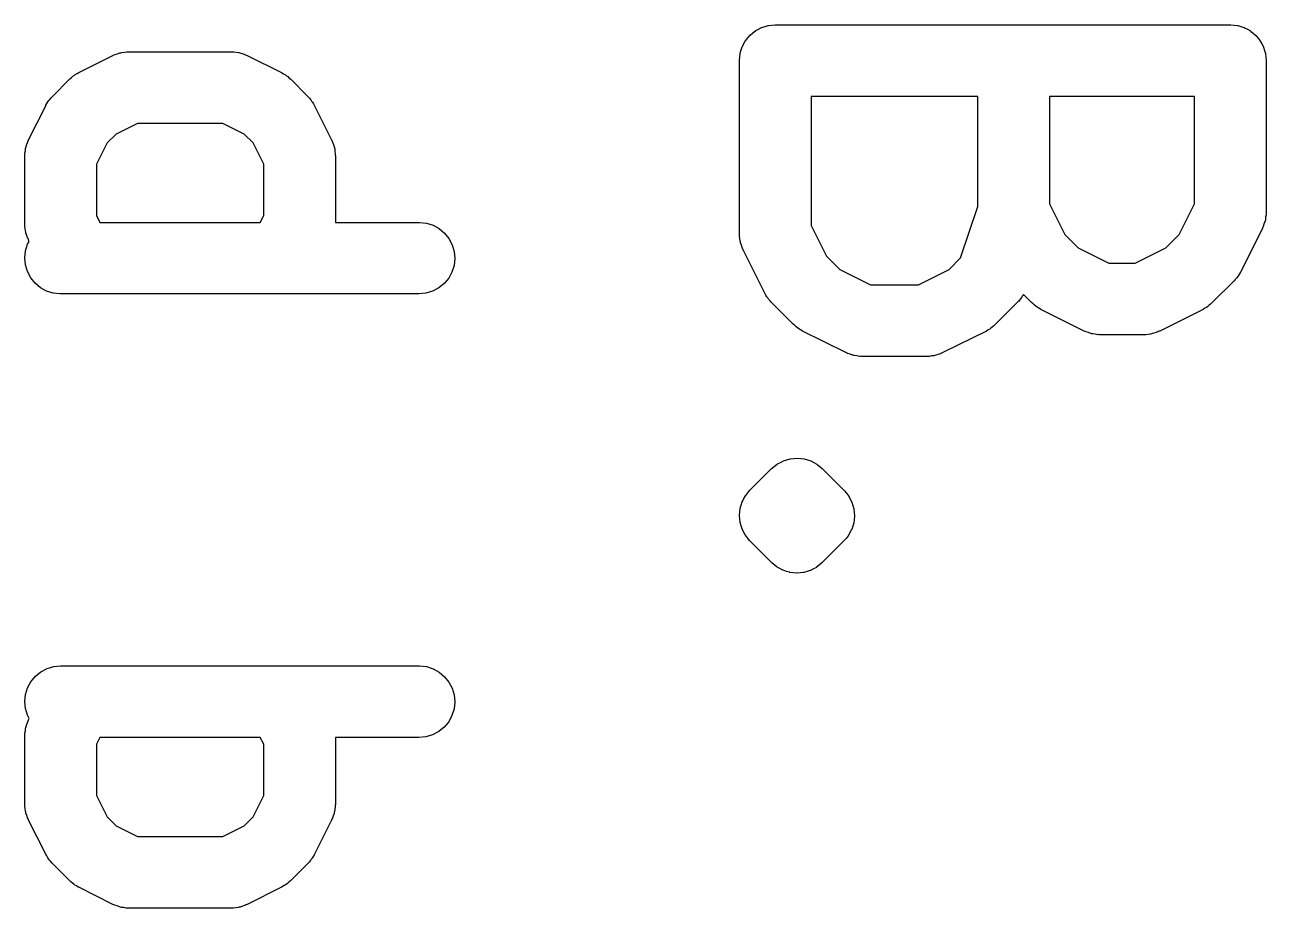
# Model space of a CAD drawing. Extents: x 0.7 to 15.8, y -5 to -0.9.
# Drawn here: x 0.9674 to 1.172, y -3.2483 to -3.1027 of the extents above; entities that cross this region are included whole.
import ezdxf

# ---------------------------------------------------------------- set-up
doc = ezdxf.new("R2010")
doc.units = 0
doc.header["$MEASUREMENT"] = 0
doc.layers.add('BLACK', color=7, linetype='CONTINUOUS')

msp = doc.modelspace()

# ---------------------------------------------------------------- linework, layer by layer
at = {"layer": 'BLACK', "linetype": 'CONTINUOUS'}
for p, q in [((1.08737, -3.104), (1.0878, -3.10365)), ((1.0878, -3.10365), (1.08782, -3.10364)), ((1.08782, -3.10364), (1.08784, -3.10363)), ((1.08784, -3.10363), (1.08833, -3.10337)), ((1.08833, -3.10337), (1.08882, -3.10311)), ((1.08882, -3.10311), (1.08884, -3.10311)), ((1.08884, -3.10311), (1.08886, -3.1031)), ((1.08886, -3.1031), (1.08939, -3.10294)), ((1.08939, -3.10294), (1.08992, -3.10278)), ((1.08992, -3.10278), (1.08994, -3.10278)), ((1.08994, -3.10278), (1.08996, -3.10277)), ((1.08996, -3.10277), (1.09052, -3.10272)), ((1.09052, -3.10272), (1.09107, -3.10267)), ((1.09107, -3.10267), (1.16607, -3.10267)), ((1.16607, -3.10267), (1.16611, -3.10267)), ((1.16611, -3.10267), (1.16611, -3.10267)), ((1.16611, -3.10267), (1.16611, -3.10267)), ((1.16611, -3.10267), (1.16615, -3.10267)), ((1.16615, -3.10267), (1.16671, -3.10273)), ((1.16671, -3.10273), (1.16726, -3.10279)), ((1.16726, -3.10279), (1.16728, -3.10279)), ((1.16728, -3.10279), (1.1673, -3.10279)), ((1.1673, -3.10279), (1.16783, -3.10296)), ((1.16783, -3.10296), (1.16836, -3.10313)), ((1.16836, -3.10313), (1.16838, -3.10314)), ((1.16838, -3.10314), (1.1684, -3.10314)), ((1.1684, -3.10314), (1.16888, -3.10341)), ((1.16888, -3.10341), (1.16937, -3.10368)), ((1.16937, -3.10368), (1.16939, -3.10369)), ((1.16939, -3.10369), (1.16941, -3.1037)), ((1.16941, -3.1037), (1.16983, -3.10406)), ((1.08564, -3.10624), (1.08591, -3.10576)), ((1.08591, -3.10576), (1.08618, -3.10527)), ((1.08618, -3.10527), (1.08619, -3.10525)), ((1.08619, -3.10525), (1.0862, -3.10523)), ((1.0862, -3.10523), (1.08656, -3.10481)), ((1.08656, -3.10481), (1.08691, -3.10438)), ((1.08691, -3.10438), (1.08693, -3.10437)), ((1.08693, -3.10437), (1.08694, -3.10435)), ((1.08694, -3.10435), (1.08737, -3.104)), ((1.16983, -3.10406), (1.17026, -3.10441)), ((1.17026, -3.10441), (1.17027, -3.10443)), ((1.17027, -3.10443), (1.17029, -3.10444)), ((1.17029, -3.10444), (1.17064, -3.10487)), ((1.17064, -3.10487), (1.17099, -3.1053)), ((1.17099, -3.1053), (1.171, -3.10532)), ((1.171, -3.10532), (1.17101, -3.10534)), ((1.17101, -3.10534), (1.17127, -3.10583)), ((1.17127, -3.10583), (1.17153, -3.10632)), ((0.976268, -3.11054), (0.981892, -3.10773)), ((0.981892, -3.10773), (0.981966, -3.10769)), ((0.981966, -3.10769), (0.982129, -3.10763)), ((0.982129, -3.10763), (0.982283, -3.10755)), ((0.982283, -3.10755), (0.982669, -3.10744)), ((0.982669, -3.10744), (0.983048, -3.1073)), ((0.983048, -3.1073), (0.98322, -3.10727)), ((0.98322, -3.10727), (0.983386, -3.10722)), ((0.983386, -3.10722), (0.983788, -3.10718)), ((0.983788, -3.10718), (0.984186, -3.10712)), ((0.984186, -3.10712), (0.98436, -3.10712)), ((0.98436, -3.10712), (0.984533, -3.10711)), ((0.984533, -3.10711), (1.00141, -3.10711)), ((1.00141, -3.10711), (1.00149, -3.10711)), ((1.00149, -3.10711), (1.00166, -3.10713)), ((1.00166, -3.10713), (1.00184, -3.10712)), ((1.00184, -3.10712), (1.00223, -3.10719)), ((1.00223, -3.10719), (1.00263, -3.10724)), ((1.00263, -3.10724), (1.0028, -3.10729)), ((1.0028, -3.10729), (1.00297, -3.10732)), ((1.00297, -3.10732), (1.00335, -3.10746)), ((1.00335, -3.10746), (1.00373, -3.10759)), ((1.00373, -3.10759), (1.00388, -3.10767)), ((1.00388, -3.10767), (1.00405, -3.10773)), ((1.00405, -3.10773), (1.00967, -3.11054)), ((1.08523, -3.10794), (1.08529, -3.10738)), ((1.08529, -3.10734), (1.08546, -3.10681)), ((1.08529, -3.10736), (1.08529, -3.10734)), ((1.08529, -3.10738), (1.08529, -3.10736)), ((1.08546, -3.10681), (1.08563, -3.10628)), ((1.08563, -3.10628), (1.08564, -3.10626)), ((1.08564, -3.10626), (1.08564, -3.10624)), ((1.17153, -3.10632), (1.17154, -3.10634)), ((1.17154, -3.10634), (1.17155, -3.10636)), ((1.17155, -3.10636), (1.1717, -3.10689)), ((1.1717, -3.10689), (1.17186, -3.10742)), ((1.17186, -3.10742), (1.17187, -3.10744)), ((1.17187, -3.10744), (1.17187, -3.10746)), ((1.17187, -3.10746), (1.17192, -3.10802)), ((1.08517, -3.10849), (1.08523, -3.10794)), ((1.08517, -3.10853), (1.08517, -3.10849)), ((1.08517, -3.10857), (1.08517, -3.10853)), ((1.08517, -3.10853), (1.08517, -3.10853)), ((1.08517, -3.10853), (1.08517, -3.10853)), ((1.08517, -3.13714), (1.08517, -3.10857)), ((1.17192, -3.10802), (1.17198, -3.10857)), ((1.17198, -3.10857), (1.17198, -3.13357)), ((0.971921, -3.11446), (0.974733, -3.11165)), ((0.974733, -3.11165), (0.974792, -3.11159)), ((0.974792, -3.11159), (0.975051, -3.11138)), ((0.975051, -3.11138), (0.975292, -3.11116)), ((0.975292, -3.11116), (0.9755, -3.11103)), ((0.9755, -3.11103), (0.975692, -3.11087)), ((0.975692, -3.11087), (0.975987, -3.11072)), ((0.975987, -3.11072), (0.976268, -3.11054)), ((1.00967, -3.11054), (1.00974, -3.11058)), ((1.00974, -3.11058), (1.01002, -3.11076)), ((1.01002, -3.11076), (1.01032, -3.11092)), ((1.01032, -3.11092), (1.01051, -3.11107)), ((1.01051, -3.11107), (1.01071, -3.11121)), ((1.01071, -3.11121), (1.01095, -3.11144)), ((1.01095, -3.11144), (1.01121, -3.11165)), ((1.01121, -3.11165), (1.01402, -3.11446)), ((0.968003, -3.12162), (0.970815, -3.116)), ((0.970815, -3.116), (0.970852, -3.11592)), ((0.970852, -3.11592), (0.971033, -3.11564)), ((0.971033, -3.11564), (0.971189, -3.11535)), ((0.971189, -3.11535), (0.971345, -3.11516)), ((0.971345, -3.11516), (0.971479, -3.11496)), ((0.971479, -3.11496), (0.97171, -3.11472)), ((0.97171, -3.11472), (0.971921, -3.11446)), ((1.01402, -3.11446), (1.01408, -3.11452)), ((1.01408, -3.11452), (1.01428, -3.11478)), ((1.01428, -3.11478), (1.01451, -3.11502)), ((1.01451, -3.11502), (1.01464, -3.11523)), ((1.01464, -3.11523), (1.0148, -3.11542)), ((1.0148, -3.11542), (1.01495, -3.11572)), ((1.01495, -3.11572), (1.01512, -3.116)), ((1.01512, -3.116), (1.01794, -3.12162)), ((1.09698, -3.11448), (1.09698, -3.13575)), ((1.12445, -3.11448), (1.09698, -3.11448)), ((1.12445, -3.13261), (1.12445, -3.11448)), ((1.13626, -3.11448), (1.13626, -3.13218)), ((1.16017, -3.11448), (1.13626, -3.11448)), ((1.16017, -3.13218), (1.16017, -3.11448)), ((0.985927, -3.11892), (0.982407, -3.12068)), ((1.00001, -3.11892), (0.985927, -3.11892)), ((1.00353, -3.12068), (1.00001, -3.11892)), ((0.967735, -3.12232), (0.967857, -3.12194)), ((0.967857, -3.12194), (0.96794, -3.12178)), ((0.96794, -3.12178), (0.968003, -3.12162)), ((0.98095, -3.12214), (0.97919, -3.12566)), ((0.982407, -3.12068), (0.98095, -3.12214)), ((1.00499, -3.12214), (1.00353, -3.12068)), ((1.00675, -3.12566), (1.00499, -3.12214)), ((1.01794, -3.12162), (1.01797, -3.12169)), ((1.01797, -3.12169), (1.01803, -3.12186)), ((1.01803, -3.12186), (1.01811, -3.12201)), ((1.01811, -3.12201), (1.01823, -3.1224)), ((0.967379, -3.12426), (0.96738, -3.12418)), ((0.96738, -3.12418), (0.967399, -3.12401)), ((0.967395, -3.12383), (0.967463, -3.12344)), ((0.967399, -3.12401), (0.967395, -3.12383)), ((0.967463, -3.12344), (0.967508, -3.12303)), ((0.967508, -3.12303), (0.967561, -3.12287)), ((0.967561, -3.12287), (0.96759, -3.1227)), ((0.96759, -3.1227), (0.967735, -3.12232)), ((1.01823, -3.1224), (1.01837, -3.12278)), ((1.01837, -3.12278), (1.0184, -3.12295)), ((1.0184, -3.12295), (1.01845, -3.12311)), ((1.01845, -3.12311), (1.01849, -3.12352)), ((1.01849, -3.12352), (1.01855, -3.12392)), ((1.01855, -3.12392), (1.01854, -3.12409)), ((1.01854, -3.12409), (1.01856, -3.12426)), ((0.967379, -3.13551), (0.967379, -3.12426)), ((0.97919, -3.12566), (0.97919, -3.13412)), ((1.00675, -3.13412), (1.00675, -3.12566)), ((1.01856, -3.12426), (1.01856, -3.13523)), ((1.13626, -3.13218), (1.13878, -3.13722)), ((1.15765, -3.13722), (1.16017, -3.13218)), ((0.97919, -3.13412), (0.979747, -3.13523)), ((1.00619, -3.13523), (1.00675, -3.13412)), ((1.12162, -3.1411), (1.12445, -3.13261)), ((1.17189, -3.1344), (1.17185, -3.1348)), ((1.17196, -3.134), (1.17189, -3.1344)), ((1.17198, -3.13365), (1.17196, -3.13383)), ((1.17196, -3.13383), (1.17196, -3.134)), ((1.17198, -3.13357), (1.17198, -3.13365)), ((0.967396, -3.13568), (0.967379, -3.13551)), ((0.967389, -3.13586), (0.967396, -3.13568)), ((0.967452, -3.13626), (0.967389, -3.13586)), ((0.967492, -3.13666), (0.967452, -3.13626)), ((0.979747, -3.13523), (1.00619, -3.13523)), ((1.01856, -3.13523), (1.03234, -3.13523)), ((1.03234, -3.13523), (1.03242, -3.13523)), ((1.03242, -3.13523), (1.03357, -3.13536)), ((1.03357, -3.13536), (1.03467, -3.13571)), ((1.03467, -3.13571), (1.03568, -3.13626)), ((1.03568, -3.13626), (1.03656, -3.137)), ((1.09698, -3.13575), (1.0995, -3.14079)), ((1.17135, -3.13621), (1.16778, -3.14336)), ((1.17142, -3.13605), (1.17135, -3.13621)), ((1.1715, -3.1359), (1.17142, -3.13605)), ((1.17162, -3.13551), (1.1715, -3.1359)), ((1.17177, -3.13514), (1.17162, -3.13551)), ((1.1718, -3.13496), (1.17177, -3.13514)), ((1.17185, -3.1348), (1.1718, -3.13496)), ((0.967542, -3.13682), (0.967492, -3.13666)), ((0.967569, -3.137), (0.967542, -3.13682)), ((0.967708, -3.13737), (0.967569, -3.137)), ((0.967825, -3.13776), (0.967708, -3.13737)), ((0.967906, -3.13791), (0.967825, -3.13776)), ((0.967841, -3.13885), (0.968105, -3.13836)), ((0.967966, -3.13808), (0.967906, -3.13791)), ((0.968003, -3.13815), (0.967966, -3.13808)), ((0.968105, -3.13836), (0.968003, -3.13815)), ((1.03656, -3.137), (1.03728, -3.1379)), ((1.03728, -3.1379), (1.03782, -3.13892)), ((1.08518, -3.13732), (1.08517, -3.13714)), ((1.08518, -3.13749), (1.08518, -3.13732)), ((1.08524, -3.13789), (1.08518, -3.13749)), ((1.08528, -3.13829), (1.08524, -3.13789)), ((1.08533, -3.13846), (1.08528, -3.13829)), ((1.08536, -3.13863), (1.08533, -3.13846)), ((1.13878, -3.13722), (1.141, -3.13943)), ((1.15543, -3.13943), (1.15765, -3.13722)), ((0.967379, -3.14109), (0.9675, -3.13995)), ((0.9675, -3.13995), (0.967841, -3.13885)), ((1.03782, -3.13892), (1.03814, -3.14003)), ((1.03814, -3.14003), (1.03825, -3.14118)), ((1.08549, -3.13901), (1.08536, -3.13863)), ((1.08561, -3.13939), (1.08549, -3.13901)), ((1.08569, -3.13955), (1.08561, -3.13939)), ((1.08575, -3.13971), (1.08569, -3.13955)), ((1.08579, -3.13978), (1.08575, -3.13971)), ((1.08936, -3.14693), (1.08579, -3.13978)), ((1.141, -3.13943), (1.14604, -3.14195)), ((1.15039, -3.14195), (1.15543, -3.13943)), ((0.967484, -3.14224), (0.967379, -3.14109)), ((0.967809, -3.14335), (0.967484, -3.14224)), ((1.03812, -3.14232), (1.03778, -3.14342)), ((1.03825, -3.14118), (1.03812, -3.14232)), ((1.0995, -3.14079), (1.10171, -3.143)), ((1.11972, -3.143), (1.12162, -3.1411)), ((1.14604, -3.14195), (1.15039, -3.14195)), ((0.968343, -3.14437), (0.967809, -3.14335)), ((0.969065, -3.14527), (0.968343, -3.14437)), ((1.03724, -3.14444), (1.0365, -3.14533)), ((1.03778, -3.14342), (1.03724, -3.14444)), ((1.10171, -3.143), (1.10675, -3.14552)), ((1.11468, -3.14552), (1.11972, -3.143)), ((1.16689, -3.14463), (1.16668, -3.14489)), ((1.16712, -3.1444), (1.16689, -3.14463)), ((1.16725, -3.14419), (1.16712, -3.1444)), ((1.16741, -3.144), (1.16725, -3.14419)), ((1.16756, -3.14371), (1.16741, -3.144)), ((1.16774, -3.14343), (1.16756, -3.14371)), ((1.16778, -3.14336), (1.16774, -3.14343)), ((0.969948, -3.14601), (0.969065, -3.14527)), ((0.970958, -3.14656), (0.969948, -3.14601)), ((0.972057, -3.14691), (0.970958, -3.14656)), ((1.03459, -3.14659), (1.03349, -3.14693)), ((1.03561, -3.14605), (1.03459, -3.14659)), ((1.0365, -3.14533), (1.03561, -3.14605)), ((1.10675, -3.14552), (1.11468, -3.14552)), ((1.16668, -3.14489), (1.1631, -3.14846)), ((0.973202, -3.14704), (0.972057, -3.14691)), ((0.973285, -3.14704), (0.973202, -3.14704)), ((1.03234, -3.14704), (0.973285, -3.14704)), ((1.03349, -3.14693), (1.03234, -3.14704)), ((1.08954, -3.14721), (1.08936, -3.14693)), ((1.08969, -3.1475), (1.08954, -3.14721)), ((1.08984, -3.14769), (1.08969, -3.1475)), ((1.08997, -3.1479), (1.08984, -3.14769)), ((1.0902, -3.14814), (1.08997, -3.1479)), ((1.09041, -3.1484), (1.0902, -3.14814)), ((1.09047, -3.14846), (1.09041, -3.1484)), ((1.09404, -3.15203), (1.09047, -3.14846)), ((1.13096, -3.14846), (1.12739, -3.15203)), ((1.13107, -3.14833), (1.13096, -3.14846)), ((1.1312, -3.14821), (1.13107, -3.14833)), ((1.13144, -3.14788), (1.1312, -3.14821)), ((1.13169, -3.14757), (1.13144, -3.14788)), ((1.13178, -3.14742), (1.13169, -3.14757)), ((1.13188, -3.14728), (1.13178, -3.14742)), ((1.13196, -3.1471), (1.13188, -3.14728)), ((1.13332, -3.14846), (1.13196, -3.1471)), ((1.13358, -3.14867), (1.13332, -3.14846)), ((1.13382, -3.1489), (1.13358, -3.14867)), ((1.16279, -3.14873), (1.16255, -3.14895)), ((1.16305, -3.14852), (1.16279, -3.14873)), ((1.1631, -3.14846), (1.16305, -3.14852)), ((1.13402, -3.14904), (1.13382, -3.1489)), ((1.13421, -3.14919), (1.13402, -3.14904)), ((1.13451, -3.14935), (1.13421, -3.14919)), ((1.13479, -3.14953), (1.13451, -3.14935)), ((1.13486, -3.14957), (1.13479, -3.14953)), ((1.142, -3.15314), (1.13486, -3.14957)), ((1.16157, -3.14957), (1.15443, -3.15314)), ((1.16185, -3.14939), (1.16157, -3.14957)), ((1.16214, -3.14924), (1.16185, -3.14939)), ((1.16234, -3.14908), (1.16214, -3.14924)), ((1.16255, -3.14895), (1.16234, -3.14908)), ((1.09429, -3.15224), (1.09404, -3.15203)), ((1.09453, -3.15247), (1.09429, -3.15224)), ((1.09474, -3.15261), (1.09453, -3.15247)), ((1.09493, -3.15276), (1.09474, -3.15261)), ((1.09522, -3.15292), (1.09493, -3.15276)), ((1.12643, -3.15281), (1.12614, -3.15296)), ((1.12662, -3.15266), (1.12643, -3.15281)), ((1.12683, -3.15253), (1.12662, -3.15266)), ((1.12707, -3.1523), (1.12683, -3.15253)), ((1.12733, -3.15209), (1.12707, -3.1523)), ((1.12739, -3.15203), (1.12733, -3.15209)), ((1.0955, -3.1531), (1.09522, -3.15292)), ((1.09557, -3.15314), (1.0955, -3.1531)), ((1.10272, -3.15671), (1.09557, -3.15314)), ((1.12586, -3.15314), (1.11871, -3.15671)), ((1.12614, -3.15296), (1.12586, -3.15314)), ((1.14216, -3.1532), (1.142, -3.15314)), ((1.14232, -3.15329), (1.14216, -3.1532)), ((1.1427, -3.15341), (1.14232, -3.15329)), ((1.14308, -3.15355), (1.1427, -3.15341)), ((1.14325, -3.15358), (1.14308, -3.15355)), ((1.14342, -3.15363), (1.14325, -3.15358)), ((1.14382, -3.15368), (1.14342, -3.15363)), ((1.14421, -3.15375), (1.14382, -3.15368)), ((1.14439, -3.15374), (1.14421, -3.15375)), ((1.14456, -3.15376), (1.14439, -3.15374)), ((1.14464, -3.15376), (1.14456, -3.15376)), ((1.15179, -3.15376), (1.14464, -3.15376)), ((1.15196, -3.15375), (1.15179, -3.15376)), ((1.15213, -3.15375), (1.15196, -3.15375)), ((1.15253, -3.15369), (1.15213, -3.15375)), ((1.15293, -3.15365), (1.15253, -3.15369)), ((1.1531, -3.1536), (1.15293, -3.15365)), ((1.15327, -3.15357), (1.1531, -3.1536)), ((1.15365, -3.15343), (1.15327, -3.15357)), ((1.15404, -3.15332), (1.15365, -3.15343)), ((1.15419, -3.15324), (1.15404, -3.15332)), ((1.15435, -3.15318), (1.15419, -3.15324)), ((1.15443, -3.15314), (1.15435, -3.15318)), ((1.10288, -3.15677), (1.10272, -3.15671)), ((1.10303, -3.15686), (1.10288, -3.15677)), ((1.10342, -3.15698), (1.10303, -3.15686)), ((1.10379, -3.15712), (1.10342, -3.15698)), ((1.11832, -3.15689), (1.11794, -3.15701)), ((1.11848, -3.15681), (1.11832, -3.15689)), ((1.11864, -3.15675), (1.11848, -3.15681)), ((1.11871, -3.15671), (1.11864, -3.15675)), ((1.10396, -3.15715), (1.10379, -3.15712)), ((1.10413, -3.1572), (1.10396, -3.15715)), ((1.10453, -3.15725), (1.10413, -3.1572)), ((1.10493, -3.15732), (1.10453, -3.15725)), ((1.1051, -3.15731), (1.10493, -3.15732)), ((1.10527, -3.15733), (1.1051, -3.15731)), ((1.10536, -3.15733), (1.10527, -3.15733)), ((1.11607, -3.15733), (1.10536, -3.15733)), ((1.11624, -3.15732), (1.11607, -3.15733)), ((1.11642, -3.15732), (1.11624, -3.15732)), ((1.11682, -3.15726), (1.11642, -3.15732)), ((1.11722, -3.15722), (1.11682, -3.15726)), ((1.11738, -3.15717), (1.11722, -3.15722)), ((1.11756, -3.15714), (1.11738, -3.15717)), ((1.11794, -3.15701), (1.11756, -3.15714)), ((1.09096, -3.17542), (1.09139, -3.17507)), ((1.09139, -3.17507), (1.09141, -3.17506)), ((1.09141, -3.17506), (1.09143, -3.17505)), ((1.09143, -3.17505), (1.09192, -3.17479)), ((1.09192, -3.17479), (1.09241, -3.17453)), ((1.09241, -3.17453), (1.09243, -3.17453)), ((1.09243, -3.17453), (1.09245, -3.17452)), ((1.09245, -3.17452), (1.09298, -3.17436)), ((1.09298, -3.17436), (1.09352, -3.1742)), ((1.09352, -3.1742), (1.09354, -3.1742)), ((1.09354, -3.1742), (1.09356, -3.1742)), ((1.09356, -3.1742), (1.09411, -3.17415)), ((1.09411, -3.17415), (1.09466, -3.17409)), ((1.09466, -3.17409), (1.09468, -3.1741)), ((1.09468, -3.1741), (1.0947, -3.17409)), ((1.0947, -3.17409), (1.09526, -3.17415)), ((1.09526, -3.17415), (1.09581, -3.17421)), ((1.09581, -3.17421), (1.09583, -3.17422)), ((1.09583, -3.17422), (1.09585, -3.17422)), ((1.09585, -3.17422), (1.09638, -3.17439)), ((1.09638, -3.17439), (1.09691, -3.17455)), ((1.09691, -3.17455), (1.09693, -3.17456)), ((1.09693, -3.17456), (1.09695, -3.17456)), ((1.09695, -3.17456), (1.09744, -3.17483)), ((1.09744, -3.17483), (1.09793, -3.17509)), ((1.09793, -3.17509), (1.09794, -3.17511)), ((1.09794, -3.17511), (1.09796, -3.17512)), ((1.09796, -3.17512), (1.09839, -3.17547)), ((1.0869, -3.1794), (1.09047, -3.17582)), ((1.09047, -3.17582), (1.0905, -3.1758)), ((1.0905, -3.17579), (1.09053, -3.17577)), ((1.0905, -3.1758), (1.0905, -3.17579)), ((1.0905, -3.1758), (1.0905, -3.1758)), ((1.09053, -3.17577), (1.09096, -3.17542)), ((1.09839, -3.17547), (1.09882, -3.17582)), ((1.09882, -3.17582), (1.10239, -3.1794)), ((1.08654, -3.17982), (1.0869, -3.1794)), ((1.10239, -3.1794), (1.10242, -3.17942)), ((1.10242, -3.17942), (1.10242, -3.17942)), ((1.10242, -3.17942), (1.10242, -3.17943)), ((1.10242, -3.17943), (1.10243, -3.17944)), ((1.10243, -3.17944), (1.10243, -3.17944)), ((1.10243, -3.17944), (1.10243, -3.17944)), ((1.10243, -3.17944), (1.10245, -3.17945)), ((1.10245, -3.17945), (1.1028, -3.17989)), ((1.08546, -3.18183), (1.08562, -3.1813)), ((1.08562, -3.18129), (1.08563, -3.18128)), ((1.08562, -3.1813), (1.08562, -3.18129)), ((1.08563, -3.18127), (1.08564, -3.18126)), ((1.08563, -3.18128), (1.08563, -3.18127)), ((1.08564, -3.18126), (1.0859, -3.18077)), ((1.0859, -3.18077), (1.08616, -3.18029)), ((1.08616, -3.18029), (1.08617, -3.18028)), ((1.08617, -3.18028), (1.08618, -3.18027)), ((1.08618, -3.18026), (1.08619, -3.18025)), ((1.08618, -3.18027), (1.08618, -3.18026)), ((1.08619, -3.18025), (1.08654, -3.17982)), ((1.1028, -3.17989), (1.10314, -3.18032)), ((1.10314, -3.18032), (1.10315, -3.18033)), ((1.10315, -3.18033), (1.10316, -3.18034)), ((1.10316, -3.18034), (1.10316, -3.18035)), ((1.10316, -3.18035), (1.10317, -3.18036)), ((1.10317, -3.18036), (1.10342, -3.18085)), ((1.10342, -3.18085), (1.10368, -3.18134)), ((1.10368, -3.18134), (1.10368, -3.18135)), ((1.10368, -3.18135), (1.10369, -3.18136)), ((1.10369, -3.18136), (1.10369, -3.18137)), ((1.10369, -3.18137), (1.1037, -3.18138)), ((1.1037, -3.18138), (1.10385, -3.18191)), ((1.08517, -3.18351), (1.08523, -3.18296)), ((1.08517, -3.18352), (1.08517, -3.18351)), ((1.08517, -3.18353), (1.08517, -3.18352)), ((1.08517, -3.18354), (1.08517, -3.18353)), ((1.08517, -3.18355), (1.08517, -3.18354)), ((1.08522, -3.1841), (1.08517, -3.18355)), ((1.08523, -3.18296), (1.08528, -3.1824)), ((1.08528, -3.1824), (1.08529, -3.18239)), ((1.08529, -3.18236), (1.08546, -3.18183)), ((1.08529, -3.18237), (1.08529, -3.18236)), ((1.08529, -3.18238), (1.08529, -3.18237)), ((1.08529, -3.18239), (1.08529, -3.18238)), ((1.10385, -3.18191), (1.10401, -3.18244)), ((1.10401, -3.18244), (1.10401, -3.18245)), ((1.10401, -3.18245), (1.10402, -3.18246)), ((1.10402, -3.18246), (1.10402, -3.18248)), ((1.10402, -3.18248), (1.10402, -3.18249)), ((1.10402, -3.18249), (1.10407, -3.18304)), ((1.10407, -3.18304), (1.10412, -3.18359)), ((1.10412, -3.18359), (1.10412, -3.1836)), ((1.08527, -3.18466), (1.08522, -3.1841)), ((1.08527, -3.18467), (1.08527, -3.18466)), ((1.08527, -3.18468), (1.08527, -3.18467)), ((1.08527, -3.18469), (1.08527, -3.18468)), ((1.08527, -3.1847), (1.08527, -3.18469)), ((1.08543, -3.18523), (1.08527, -3.1847)), ((1.08559, -3.18576), (1.08543, -3.18523)), ((1.10383, -3.18531), (1.10367, -3.18584)), ((1.10399, -3.18478), (1.10383, -3.18531)), ((1.104, -3.18477), (1.10399, -3.18478)), ((1.10406, -3.18419), (1.104, -3.18474)), ((1.104, -3.18474), (1.104, -3.18475)), ((1.104, -3.18475), (1.104, -3.18476)), ((1.104, -3.18476), (1.104, -3.18477)), ((1.10412, -3.18363), (1.10406, -3.18419)), ((1.10412, -3.1836), (1.10412, -3.18361)), ((1.10412, -3.18361), (1.10412, -3.18362)), ((1.10412, -3.18362), (1.10412, -3.18363)), ((1.08559, -3.18577), (1.08559, -3.18576)), ((1.0856, -3.18578), (1.08559, -3.18577)), ((1.0856, -3.18579), (1.0856, -3.18578)), ((1.0856, -3.1858), (1.0856, -3.18579)), ((1.08586, -3.18629), (1.0856, -3.1858)), ((1.08612, -3.18679), (1.08586, -3.18629)), ((1.08613, -3.1868), (1.08612, -3.18679)), ((1.08613, -3.18681), (1.08613, -3.1868)), ((1.08614, -3.18681), (1.08613, -3.18681)), ((1.08614, -3.18682), (1.08614, -3.18681)), ((1.08649, -3.18725), (1.08614, -3.18682)), ((1.08684, -3.18769), (1.08649, -3.18725)), ((1.10274, -3.18732), (1.10239, -3.18775)), ((1.1031, -3.18689), (1.10274, -3.18732)), ((1.10311, -3.18687), (1.1031, -3.18688)), ((1.1031, -3.18688), (1.1031, -3.18689)), ((1.10312, -3.18686), (1.10311, -3.18687)), ((1.10338, -3.18637), (1.10312, -3.18686)), ((1.10312, -3.18686), (1.10312, -3.18686)), ((1.10365, -3.18588), (1.10338, -3.18637)), ((1.10366, -3.18586), (1.10365, -3.18587)), ((1.10365, -3.18587), (1.10365, -3.18588)), ((1.10367, -3.18584), (1.10366, -3.18585)), ((1.10366, -3.18585), (1.10366, -3.18586)), ((1.08685, -3.1877), (1.08684, -3.18769)), ((1.08687, -3.18772), (1.08685, -3.1877)), ((1.08685, -3.1877), (1.08685, -3.1877)), ((1.08685, -3.1877), (1.08685, -3.1877)), ((1.0869, -3.18775), (1.08687, -3.18772)), ((1.08687, -3.18772), (1.08687, -3.18772)), ((1.08687, -3.18772), (1.08687, -3.18772)), ((1.09047, -3.19132), (1.0869, -3.18775)), ((1.10239, -3.18775), (1.09882, -3.19132)), ((1.09089, -3.19167), (1.09047, -3.19132)), ((1.09132, -3.19203), (1.09089, -3.19167)), ((1.09833, -3.19172), (1.09789, -3.19207)), ((1.09876, -3.19138), (1.09833, -3.19172)), ((1.09879, -3.19135), (1.09876, -3.19138)), ((1.09882, -3.19132), (1.09879, -3.19135)), ((1.09879, -3.19135), (1.09879, -3.19135)), ((1.09879, -3.19135), (1.09879, -3.19135)), ((1.09134, -3.19204), (1.09132, -3.19203)), ((1.09136, -3.19205), (1.09134, -3.19204)), ((1.09184, -3.19231), (1.09136, -3.19205)), ((1.09234, -3.19258), (1.09184, -3.19231)), ((1.09236, -3.19259), (1.09234, -3.19258)), ((1.09237, -3.19259), (1.09236, -3.19259)), ((1.09291, -3.19276), (1.09237, -3.19259)), ((1.09344, -3.19292), (1.09291, -3.19276)), ((1.09346, -3.19293), (1.09344, -3.19292)), ((1.09348, -3.19293), (1.09346, -3.19293)), ((1.09403, -3.19299), (1.09348, -3.19293)), ((1.09458, -3.19305), (1.09403, -3.19299)), ((1.0946, -3.19305), (1.09458, -3.19305)), ((1.09462, -3.19305), (1.0946, -3.19305)), ((1.09518, -3.193), (1.09462, -3.19305)), ((1.09573, -3.19295), (1.09518, -3.193)), ((1.09575, -3.19294), (1.09573, -3.19295)), ((1.09577, -3.19294), (1.09575, -3.19294)), ((1.0963, -3.19278), (1.09577, -3.19294)), ((1.09684, -3.19263), (1.0963, -3.19278)), ((1.09685, -3.19262), (1.09684, -3.19263)), ((1.09687, -3.19261), (1.09685, -3.19262)), ((1.09736, -3.19235), (1.09687, -3.19261)), ((1.09786, -3.1921), (1.09736, -3.19235)), ((1.09788, -3.19208), (1.09786, -3.1921)), ((1.09789, -3.19207), (1.09788, -3.19208)), ((0.968389, -3.21095), (0.969123, -3.21006)), ((0.969123, -3.21006), (0.970016, -3.20933)), ((0.970016, -3.20933), (0.971034, -3.20879)), ((0.971034, -3.20879), (0.972138, -3.20846)), ((0.972138, -3.20846), (0.973285, -3.20835)), ((0.973285, -3.20835), (1.03234, -3.20835)), ((1.03234, -3.20835), (1.03242, -3.20835)), ((1.03242, -3.20835), (1.03357, -3.20847)), ((1.03357, -3.20847), (1.03467, -3.20882)), ((1.03467, -3.20882), (1.03568, -3.20938)), ((1.03568, -3.20938), (1.03656, -3.21012)), ((1.03656, -3.21012), (1.03728, -3.21102)), ((0.9675, -3.21306), (0.967841, -3.21196)), ((0.967841, -3.21196), (0.968389, -3.21095)), ((1.03728, -3.21102), (1.03782, -3.21204)), ((1.03782, -3.21204), (1.03814, -3.21314)), ((0.967379, -3.21421), (0.9675, -3.21306)), ((0.967484, -3.21536), (0.967379, -3.21421)), ((1.03814, -3.21314), (1.03825, -3.21429)), ((0.967809, -3.21646), (0.967484, -3.21536)), ((1.03812, -3.21544), (1.03778, -3.21654)), ((1.03825, -3.21429), (1.03812, -3.21544)), ((0.967561, -3.21848), (0.96759, -3.21831)), ((0.96759, -3.21831), (0.967735, -3.21793)), ((0.967735, -3.21793), (0.967857, -3.21755)), ((0.968105, -3.21703), (0.967809, -3.21646)), ((0.967857, -3.21755), (0.96794, -3.2174)), ((0.96794, -3.2174), (0.968003, -3.21723)), ((0.968003, -3.21723), (0.968105, -3.21703)), ((1.03724, -3.21755), (1.0365, -3.21844)), ((1.03778, -3.21654), (1.03724, -3.21755)), ((0.967379, -3.21987), (0.96738, -3.21979)), ((0.967379, -3.23112), (0.967379, -3.21987)), ((0.96738, -3.21979), (0.967399, -3.21962)), ((0.967395, -3.21945), (0.967463, -3.21905)), ((0.967399, -3.21962), (0.967395, -3.21945)), ((0.967463, -3.21905), (0.967508, -3.21865)), ((0.967508, -3.21865), (0.967561, -3.21848)), ((0.979747, -3.22016), (0.97919, -3.22127)), ((1.00619, -3.22016), (0.979747, -3.22016)), ((1.00675, -3.22127), (1.00619, -3.22016)), ((1.03234, -3.22016), (1.01856, -3.22016)), ((1.01856, -3.22016), (1.01856, -3.23112)), ((1.03349, -3.22004), (1.03234, -3.22016)), ((1.03459, -3.21971), (1.03349, -3.22004)), ((1.03561, -3.21917), (1.03459, -3.21971)), ((1.0365, -3.21844), (1.03561, -3.21917)), ((0.97919, -3.22127), (0.97919, -3.22973)), ((1.00675, -3.22973), (1.00675, -3.22127)), ((0.97919, -3.22973), (0.98095, -3.23325)), ((1.00499, -3.23325), (1.00675, -3.22973)), ((0.967396, -3.2313), (0.967379, -3.23112)), ((0.967389, -3.23147), (0.967396, -3.2313)), ((0.967452, -3.23187), (0.967389, -3.23147)), ((0.967492, -3.23227), (0.967452, -3.23187)), ((0.967542, -3.23244), (0.967492, -3.23227)), ((0.967569, -3.23261), (0.967542, -3.23244)), ((0.967708, -3.23299), (0.967569, -3.23261)), ((1.01835, -3.23269), (1.0182, -3.23306)), ((1.01838, -3.23252), (1.01835, -3.23269)), ((1.01843, -3.23235), (1.01838, -3.23252)), ((1.01848, -3.23195), (1.01843, -3.23235)), ((1.01854, -3.23155), (1.01848, -3.23195)), ((1.01856, -3.23121), (1.01854, -3.23138)), ((1.01854, -3.23138), (1.01854, -3.23155)), ((1.01856, -3.23112), (1.01856, -3.23121)), ((0.967825, -3.23337), (0.967708, -3.23299)), ((0.967906, -3.23353), (0.967825, -3.23337)), ((0.967966, -3.23369), (0.967906, -3.23353)), ((0.968003, -3.23376), (0.967966, -3.23369)), ((0.970815, -3.23939), (0.968003, -3.23376)), ((0.98095, -3.23325), (0.982407, -3.23471)), ((0.982407, -3.23471), (0.985927, -3.23647)), ((1.00001, -3.23647), (1.00353, -3.23471)), ((1.00353, -3.23471), (1.00499, -3.23325)), ((1.01794, -3.23376), (1.01512, -3.23939)), ((1.018, -3.2336), (1.01794, -3.23376)), ((1.01808, -3.23345), (1.018, -3.2336)), ((1.0182, -3.23306), (1.01808, -3.23345)), ((0.985927, -3.23647), (1.00001, -3.23647)), ((0.970991, -3.23967), (0.970815, -3.23939)), ((0.971144, -3.23996), (0.970991, -3.23967)), ((0.971297, -3.24016), (0.971144, -3.23996)), ((0.971428, -3.24036), (0.971297, -3.24016)), ((0.971656, -3.24061), (0.971428, -3.24036)), ((0.971863, -3.24086), (0.971656, -3.24061)), ((0.971921, -3.24092), (0.971863, -3.24086)), ((1.01423, -3.24067), (1.01402, -3.24092)), ((1.01446, -3.24043), (1.01423, -3.24067)), ((1.01459, -3.24022), (1.01446, -3.24043)), ((1.01475, -3.24003), (1.01459, -3.24022)), ((1.01491, -3.23974), (1.01475, -3.24003)), ((1.01509, -3.23946), (1.01491, -3.23974)), ((1.01512, -3.23939), (1.01509, -3.23946)), ((0.974733, -3.24374), (0.971921, -3.24092)), ((1.01402, -3.24092), (1.01121, -3.24374)), ((0.974989, -3.24395), (0.974733, -3.24374)), ((0.975227, -3.24418), (0.974989, -3.24395)), ((0.975434, -3.24431), (0.975227, -3.24418)), ((0.975624, -3.24447), (0.975434, -3.24431)), ((0.975916, -3.24462), (0.975624, -3.24447)), ((0.976194, -3.2448), (0.975916, -3.24462)), ((0.976268, -3.24484), (0.976194, -3.2448)), ((0.981892, -3.24765), (0.976268, -3.24484)), ((1.00967, -3.24484), (1.00405, -3.24765)), ((1.00995, -3.24467), (1.00967, -3.24484)), ((1.01025, -3.24451), (1.00995, -3.24467)), ((1.01044, -3.24436), (1.01025, -3.24451)), ((1.01065, -3.24423), (1.01044, -3.24436)), ((1.01089, -3.244), (1.01065, -3.24423)), ((1.01115, -3.24379), (1.01089, -3.244)), ((1.01121, -3.24374), (1.01115, -3.24379)), ((0.982055, -3.24772), (0.981892, -3.24765)), ((0.982207, -3.2478), (0.982055, -3.24772)), ((0.982591, -3.24792), (0.982207, -3.2478)), ((0.982968, -3.24807), (0.982591, -3.24792)), ((0.98314, -3.2481), (0.982968, -3.24807)), ((0.983305, -3.24815), (0.98314, -3.2481)), ((0.983706, -3.24819), (0.983305, -3.24815)), ((0.984104, -3.24826), (0.983706, -3.24819)), ((0.984278, -3.24826), (0.984104, -3.24826)), ((0.984451, -3.24828), (0.984278, -3.24826)), ((0.984533, -3.24828), (0.984451, -3.24828)), ((1.00141, -3.24828), (0.984533, -3.24828)), ((1.00158, -3.24826), (1.00141, -3.24828)), ((1.00175, -3.24827), (1.00158, -3.24826)), ((1.00215, -3.2482), (1.00175, -3.24827)), ((1.00255, -3.24817), (1.00215, -3.2482)), ((1.00272, -3.24811), (1.00255, -3.24817)), ((1.00289, -3.24809), (1.00272, -3.24811)), ((1.00327, -3.24795), (1.00289, -3.24809)), ((1.00366, -3.24783), (1.00327, -3.24795)), ((1.00381, -3.24775), (1.00366, -3.24783)), ((1.00397, -3.24769), (1.00381, -3.24775)), ((1.00405, -3.24765), (1.00397, -3.24769))]:
    msp.add_line(p, q, dxfattribs=at)

doc.saveas('drawing.dxf')
